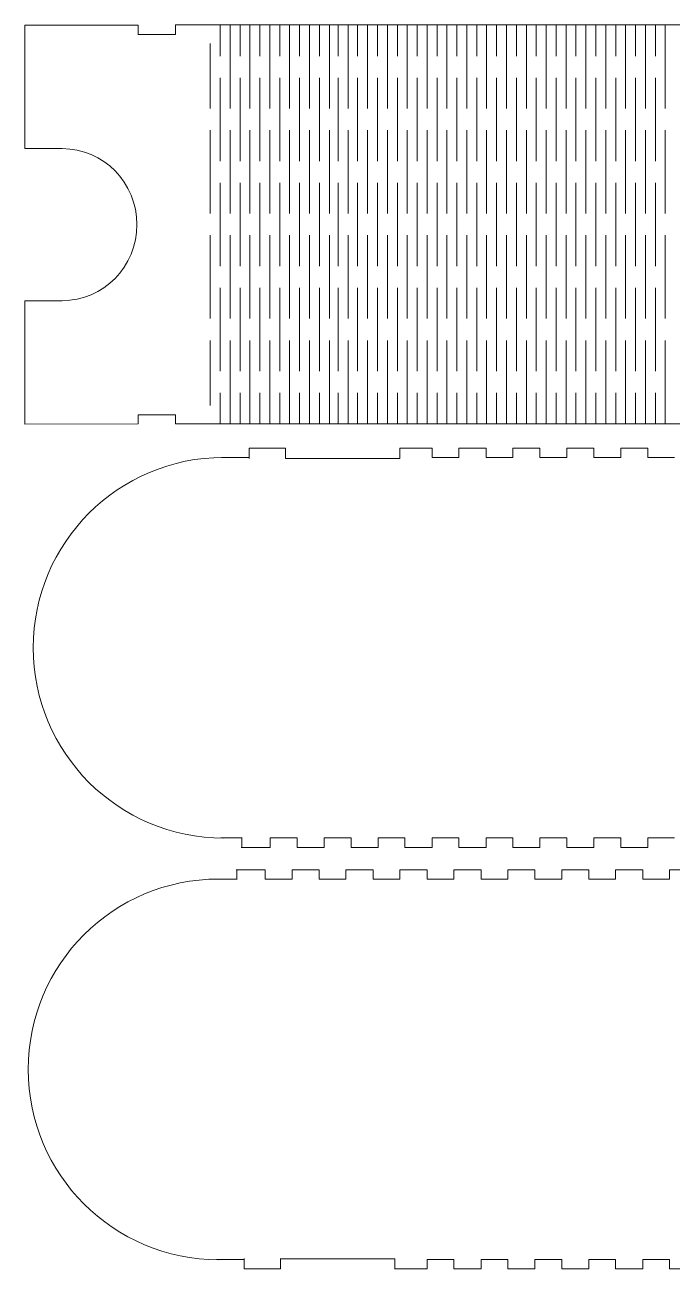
# Model space of a CAD drawing. Header units: millimetres. Extents: x -342 to 302, y -140 to 235.
# Drawn here: x -341.9 to -158.1, y -118.6 to 235 of the extents above; entities that cross this region are included whole.
import ezdxf

# ---------------------------------------------------------------- set-up
doc = ezdxf.new("R2010")
doc.units = ezdxf.units.MM
doc.header["$MEASUREMENT"] = 0
doc.layers.add('layer 1', color=7, linetype='Continuous')

msp = doc.modelspace()

# ---------------------------------------------------------------- linework, layer by layer
at = {"layer": 'layer 1', "color": 250, "lineweight": 9}
for points, knots in [([(-299.1552, 121.6072), (-299.1552, 122.8933), (-299.1552, 124.1796), (-299.1552, 124.1796), (-299.1552, 124.1796), (-299.1552, 124.1796), (-309.7619, 124.1796), (-309.7619, 124.1796), (-309.7619, 124.1796), (-309.7619, 124.1796), (-309.7619, 121.6233), (-309.7619, 121.6233), (-309.7619, 121.6233), (-309.7619, 121.6233), (-341.9183, 121.5445), (-341.9183, 121.5445), (-341.9183, 121.5445), (-341.9183, 121.5445), (-341.9183, 156.5958), (-341.9183, 156.5958), (-341.9183, 156.5958), (-341.9183, 156.5958), (-331.3115, 156.5958), (-331.3115, 156.5958), (-331.3115, 156.5958), (-319.5952, 156.5958), (-310.0981, 166.2707), (-310.0981, 178.2066), (-310.0981, 178.2066), (-310.0981, 190.1423), (-319.5952, 199.8173), (-331.3115, 199.8173), (-331.3115, 199.8173), (-331.3115, 199.8173), (-341.9183, 199.8173), (-341.9183, 199.8173), (-341.9183, 199.8173), (-341.9183, 199.8173), (-341.9183, 234.9231), (-341.9183, 234.9231), (-341.9183, 234.9231), (-341.9183, 234.9231), (-309.7222, 234.9445), (-309.7222, 234.9445), (-309.7222, 234.9445), (-309.7222, 234.9445), (-309.7619, 232.2334), (-309.7619, 232.2334), (-309.7619, 232.2334), (-309.7619, 232.2334), (-299.1552, 232.2334), (-299.1552, 232.2334), (-299.1552, 232.2334), (-299.1552, 232.2334), (-299.1552, 234.9803), (-299.1552, 234.9803)], [0, 0, 0, 0, 0.06666667, 0.06666667, 0.06666667, 0.06666667, 0.13333333, 0.13333333, 0.13333333, 0.13333333, 0.2, 0.2, 0.2, 0.2, 0.26666667, 0.26666667, 0.26666667, 0.26666667, 0.33333333, 0.33333333, 0.33333333, 0.33333333, 0.4, 0.4, 0.4, 0.4, 0.46666667, 0.46666667, 0.46666667, 0.46666667, 0.53333333, 0.53333333, 0.53333333, 0.53333333, 0.6, 0.6, 0.6, 0.6, 0.66666667, 0.66666667, 0.66666667, 0.66666667, 0.73333333, 0.73333333, 0.73333333, 0.73333333, 0.8, 0.8, 0.8, 0.8, 0.86666667, 0.86666667, 0.86666667, 0.86666667, 1, 1, 1, 1]), ([(-278.2245, 111.7369), (-278.2245, 111.7369), (-278.2245, 114.6396), (-278.2245, 114.6396), (-278.2245, 114.6396), (-278.2245, 114.6396), (-267.861, 114.6396), (-267.861, 114.6396)], [0, 0, 0, 0, 0.33333333, 0.33333333, 0.33333333, 0.33333333, 1, 1, 1, 1]), ([(-279.6496, -115.6366), (-279.6496, -115.6366), (-279.6496, -118.5392), (-279.6496, -118.5392), (-279.6496, -118.5392), (-279.6496, -118.5392), (-269.2861, -118.5392), (-269.2861, -118.5392)], [0, 0, 0, 0, 0.33333333, 0.33333333, 0.33333333, 0.33333333, 1, 1, 1, 1])]:
    msp.add_open_spline(points, degree=3, knots=knots, dxfattribs=at)
at = {"layer": 'layer 1', "lineweight": 9}
for points in [[(-118.3406, 234.9803), (-118.3406, 234.9803), (-299.1552, 234.9803), (-299.1552, 234.9803)], [(-299.1552, 121.6072), (-299.1552, 121.6072), (-118.5898, 121.6072), (-118.5898, 121.6072)], [(-235.3834, 111.7907), (-235.3834, 111.7907), (-235.3834, 114.7279), (-235.3834, 114.7279)], [(-235.3834, 114.6888), (-235.3834, 114.6888), (-226.2536, 114.6888), (-226.2536, 114.6888)], [(-226.2536, 114.6888), (-226.2536, 114.6888), (-226.2536, 111.9888), (-226.2536, 111.9888)], [(-218.6489, 114.6888), (-218.6489, 114.6888), (-210.9343, 114.6888), (-210.9343, 114.6888)], [(-218.6489, 111.9888), (-218.6489, 111.9888), (-218.6489, 114.6888), (-218.6489, 114.6888)], [(-210.9343, 114.6888), (-210.9343, 114.6888), (-210.9343, 111.9888), (-210.9343, 111.9888)], [(-203.3298, 114.6888), (-203.3298, 114.6888), (-195.6152, 114.6888), (-195.6152, 114.6888)], [(-203.3298, 111.9888), (-203.3298, 111.9888), (-203.3298, 114.6888), (-203.3298, 114.6888)], [(-195.6152, 114.6888), (-195.6152, 114.6888), (-195.6152, 111.9888), (-195.6152, 111.9888)], [(-188.0105, 114.6888), (-188.0105, 114.6888), (-180.2961, 114.6888), (-180.2961, 114.6888)], [(-188.0105, 111.9888), (-188.0105, 111.9888), (-188.0105, 114.6888), (-188.0105, 114.6888)], [(-180.2961, 114.6888), (-180.2961, 114.6888), (-180.2961, 111.9888), (-180.2961, 111.9888)], [(-172.6914, 114.6888), (-172.6914, 114.6888), (-164.9768, 114.6888), (-164.9768, 114.6888)], [(-172.6914, 111.9888), (-172.6914, 111.9888), (-172.6914, 114.6888), (-172.6914, 114.6888)], [(-164.9768, 114.6888), (-164.9768, 114.6888), (-164.9768, 111.9888), (-164.9768, 111.9888)], [(-286.1029, 112.0048), (-286.1029, 112.0048), (-278.2211, 112.0048), (-278.2211, 112.0048)], [(-226.2536, 111.9888), (-226.2536, 111.9888), (-218.6489, 111.9888), (-218.6489, 111.9888)], [(-210.9343, 111.9888), (-210.9343, 111.9888), (-203.3298, 111.9888), (-203.3298, 111.9888)], [(-195.6152, 111.9888), (-195.6152, 111.9888), (-188.0105, 111.9888), (-188.0105, 111.9888)], [(-180.2961, 111.9888), (-180.2961, 111.9888), (-172.6914, 111.9888), (-172.6914, 111.9888)], [(-164.9768, 111.9888), (-164.9768, 111.9888), (-157.3723, 111.9888), (-157.3723, 111.9888)], [(-280.1764, 3.934), (-280.1764, 3.934), (-286.2664, 3.934), (-286.2664, 3.934)], [(-280.3111, 3.934), (-280.3111, 3.934), (-280.3111, 1.234), (-280.3111, 1.234)], [(-264.6064, 3.934), (-264.6064, 3.934), (-272.2111, 3.934), (-272.2111, 3.934)], [(-272.2111, 3.934), (-272.2111, 3.934), (-272.2111, 1.234), (-272.2111, 1.234)], [(-264.6064, 1.234), (-264.6064, 1.234), (-264.6064, 3.934), (-264.6064, 3.934)], [(-249.287, 3.934), (-249.287, 3.934), (-256.8918, 3.934), (-256.8918, 3.934)], [(-256.8918, 3.934), (-256.8918, 3.934), (-256.8918, 1.234), (-256.8918, 1.234)], [(-249.287, 1.234), (-249.287, 1.234), (-249.287, 3.934), (-249.287, 3.934)], [(-233.968, 3.934), (-233.968, 3.934), (-241.5727, 3.934), (-241.5727, 3.934)], [(-241.5727, 3.934), (-241.5727, 3.934), (-241.5727, 1.234), (-241.5727, 1.234)], [(-233.968, 1.234), (-233.968, 1.234), (-233.968, 3.934), (-233.968, 3.934)], [(-218.6489, 3.934), (-218.6489, 3.934), (-226.2536, 3.934), (-226.2536, 3.934)], [(-226.2536, 3.934), (-226.2536, 3.934), (-226.2536, 1.234), (-226.2536, 1.234)], [(-218.6489, 1.234), (-218.6489, 1.234), (-218.6489, 3.934), (-218.6489, 3.934)], [(-203.3298, 3.934), (-203.3298, 3.934), (-210.9343, 3.934), (-210.9343, 3.934)], [(-210.9343, 3.934), (-210.9343, 3.934), (-210.9343, 1.234), (-210.9343, 1.234)], [(-203.3298, 1.234), (-203.3298, 1.234), (-203.3298, 3.934), (-203.3298, 3.934)], [(-188.0105, 3.934), (-188.0105, 3.934), (-195.6152, 3.934), (-195.6152, 3.934)], [(-195.6152, 3.934), (-195.6152, 3.934), (-195.6152, 1.234), (-195.6152, 1.234)], [(-188.0105, 1.234), (-188.0105, 1.234), (-188.0105, 3.934), (-188.0105, 3.934)], [(-172.6914, 3.934), (-172.6914, 3.934), (-180.2961, 3.934), (-180.2961, 3.934)], [(-180.2961, 3.934), (-180.2961, 3.934), (-180.2961, 1.234), (-180.2961, 1.234)], [(-172.6914, 1.234), (-172.6914, 1.234), (-172.6914, 3.934), (-172.6914, 3.934)], [(-157.3723, 3.934), (-157.3723, 3.934), (-164.9768, 3.934), (-164.9768, 3.934)], [(-164.9768, 3.934), (-164.9768, 3.934), (-164.9768, 1.234), (-164.9768, 1.234)], [(-272.2111, 1.234), (-272.2111, 1.234), (-280.4908, 1.234), (-280.4908, 1.234)], [(-256.8918, 1.234), (-256.8918, 1.234), (-264.6064, 1.234), (-264.6064, 1.234)], [(-241.5727, 1.234), (-241.5727, 1.234), (-249.287, 1.234), (-249.287, 1.234)], [(-226.2536, 1.234), (-226.2536, 1.234), (-233.968, 1.234), (-233.968, 1.234)], [(-210.9343, 1.234), (-210.9343, 1.234), (-218.6489, 1.234), (-218.6489, 1.234)], [(-195.6152, 1.234), (-195.6152, 1.234), (-203.3298, 1.234), (-203.3298, 1.234)], [(-180.2961, 1.234), (-180.2961, 1.234), (-188.0105, 1.234), (-188.0105, 1.234)], [(-164.9768, 1.234), (-164.9768, 1.234), (-172.6914, 1.234), (-172.6914, 1.234)], [(-273.6363, -5.1336), (-273.6363, -5.1336), (-281.9159, -5.1336), (-281.9159, -5.1336)], [(-281.7363, -7.8336), (-281.7363, -7.8336), (-281.7363, -5.1336), (-281.7363, -5.1336)], [(-273.6363, -7.8336), (-273.6363, -7.8336), (-273.6363, -5.1336), (-273.6363, -5.1336)], [(-266.0315, -5.1336), (-266.0315, -5.1336), (-266.0315, -7.8336), (-266.0315, -7.8336)], [(-258.3169, -5.1336), (-258.3169, -5.1336), (-266.0315, -5.1336), (-266.0315, -5.1336)], [(-258.3169, -7.8336), (-258.3169, -7.8336), (-258.3169, -5.1336), (-258.3169, -5.1336)], [(-250.7121, -5.1336), (-250.7121, -5.1336), (-250.7121, -7.8336), (-250.7121, -7.8336)], [(-242.9978, -5.1336), (-242.9978, -5.1336), (-250.7121, -5.1336), (-250.7121, -5.1336)], [(-242.9978, -7.8336), (-242.9978, -7.8336), (-242.9978, -5.1336), (-242.9978, -5.1336)], [(-235.3931, -5.1336), (-235.3931, -5.1336), (-235.3931, -7.8336), (-235.3931, -7.8336)], [(-227.6787, -5.1336), (-227.6787, -5.1336), (-235.3931, -5.1336), (-235.3931, -5.1336)], [(-227.6787, -7.8336), (-227.6787, -7.8336), (-227.6787, -5.1336), (-227.6787, -5.1336)], [(-220.074, -5.1336), (-220.074, -5.1336), (-220.074, -7.8336), (-220.074, -7.8336)], [(-212.3594, -5.1336), (-212.3594, -5.1336), (-220.074, -5.1336), (-220.074, -5.1336)], [(-212.3594, -7.8336), (-212.3594, -7.8336), (-212.3594, -5.1336), (-212.3594, -5.1336)], [(-204.7549, -5.1336), (-204.7549, -5.1336), (-204.7549, -7.8336), (-204.7549, -7.8336)], [(-197.0403, -5.1336), (-197.0403, -5.1336), (-204.7549, -5.1336), (-204.7549, -5.1336)], [(-197.0403, -7.8336), (-197.0403, -7.8336), (-197.0403, -5.1336), (-197.0403, -5.1336)], [(-189.4356, -5.1336), (-189.4356, -5.1336), (-189.4356, -7.8336), (-189.4356, -7.8336)], [(-181.7212, -5.1336), (-181.7212, -5.1336), (-189.4356, -5.1336), (-189.4356, -5.1336)], [(-181.7212, -7.8336), (-181.7212, -7.8336), (-181.7212, -5.1336), (-181.7212, -5.1336)], [(-174.1165, -5.1336), (-174.1165, -5.1336), (-174.1165, -7.8336), (-174.1165, -7.8336)], [(-166.4019, -5.1336), (-166.4019, -5.1336), (-174.1165, -5.1336), (-174.1165, -5.1336)], [(-166.4019, -7.8336), (-166.4019, -7.8336), (-166.4019, -5.1336), (-166.4019, -5.1336)], [(-158.7974, -5.1336), (-158.7974, -5.1336), (-158.7974, -7.8336), (-158.7974, -7.8336)], [(-151.0828, -5.1336), (-151.0828, -5.1336), (-158.7974, -5.1336), (-158.7974, -5.1336)], [(-281.6015, -7.8336), (-281.6015, -7.8336), (-287.6916, -7.8336), (-287.6916, -7.8336)], [(-266.0315, -7.8336), (-266.0315, -7.8336), (-273.6363, -7.8336), (-273.6363, -7.8336)], [(-250.7121, -7.8336), (-250.7121, -7.8336), (-258.3169, -7.8336), (-258.3169, -7.8336)], [(-235.3931, -7.8336), (-235.3931, -7.8336), (-242.9978, -7.8336), (-242.9978, -7.8336)], [(-220.074, -7.8336), (-220.074, -7.8336), (-227.6787, -7.8336), (-227.6787, -7.8336)], [(-204.7549, -7.8336), (-204.7549, -7.8336), (-212.3594, -7.8336), (-212.3594, -7.8336)], [(-189.4356, -7.8336), (-189.4356, -7.8336), (-197.0403, -7.8336), (-197.0403, -7.8336)], [(-174.1165, -7.8336), (-174.1165, -7.8336), (-181.7212, -7.8336), (-181.7212, -7.8336)], [(-158.7974, -7.8336), (-158.7974, -7.8336), (-166.4019, -7.8336), (-166.4019, -7.8336)], [(-287.528, -115.9045), (-287.528, -115.9045), (-279.6462, -115.9045), (-279.6462, -115.9045)], [(-236.8085, -115.6904), (-236.8085, -115.6904), (-236.8085, -118.6275), (-236.8085, -118.6275)], [(-227.6787, -118.5885), (-227.6787, -118.5885), (-227.6787, -115.8885), (-227.6787, -115.8885)], [(-227.6787, -115.8885), (-227.6787, -115.8885), (-220.074, -115.8885), (-220.074, -115.8885)], [(-220.074, -115.8885), (-220.074, -115.8885), (-220.074, -118.5885), (-220.074, -118.5885)], [(-212.3594, -118.5885), (-212.3594, -118.5885), (-212.3594, -115.8885), (-212.3594, -115.8885)], [(-212.3594, -115.8885), (-212.3594, -115.8885), (-204.7549, -115.8885), (-204.7549, -115.8885)], [(-204.7549, -115.8885), (-204.7549, -115.8885), (-204.7549, -118.5885), (-204.7549, -118.5885)], [(-197.0403, -118.5885), (-197.0403, -118.5885), (-197.0403, -115.8885), (-197.0403, -115.8885)], [(-197.0403, -115.8885), (-197.0403, -115.8885), (-189.4356, -115.8885), (-189.4356, -115.8885)], [(-189.4356, -115.8885), (-189.4356, -115.8885), (-189.4356, -118.5885), (-189.4356, -118.5885)], [(-181.7212, -118.5885), (-181.7212, -118.5885), (-181.7212, -115.8885), (-181.7212, -115.8885)], [(-181.7212, -115.8885), (-181.7212, -115.8885), (-174.1165, -115.8885), (-174.1165, -115.8885)], [(-174.1165, -115.8885), (-174.1165, -115.8885), (-174.1165, -118.5885), (-174.1165, -118.5885)], [(-166.4019, -118.5885), (-166.4019, -118.5885), (-166.4019, -115.8885), (-166.4019, -115.8885)], [(-166.4019, -115.8885), (-166.4019, -115.8885), (-158.7974, -115.8885), (-158.7974, -115.8885)], [(-158.7974, -115.8885), (-158.7974, -115.8885), (-158.7974, -118.5885), (-158.7974, -118.5885)], [(-236.8085, -118.5885), (-236.8085, -118.5885), (-227.6787, -118.5885), (-227.6787, -118.5885)], [(-220.074, -118.5885), (-220.074, -118.5885), (-212.3594, -118.5885), (-212.3594, -118.5885)], [(-204.7549, -118.5885), (-204.7549, -118.5885), (-197.0403, -118.5885), (-197.0403, -118.5885)], [(-189.4356, -118.5885), (-189.4356, -118.5885), (-181.7212, -118.5885), (-181.7212, -118.5885)], [(-174.1165, -118.5885), (-174.1165, -118.5885), (-166.4019, -118.5885), (-166.4019, -118.5885)], [(-158.7974, -118.5885), (-158.7974, -118.5885), (-151.0828, -118.5885), (-151.0828, -118.5885)]]:
    msp.add_open_spline(points, degree=3, dxfattribs=at)
at = {"layer": 'layer 1', "color": 250, "lineweight": 9}
for points in [[(-286.4565, 226.1168), (-286.4565, 226.1168), (-286.4565, 234.8645), (-286.4565, 234.8645)], [(-283.6371, 211.1942), (-283.6371, 211.1942), (-283.6371, 234.8645), (-283.6371, 234.8645)], [(-280.8177, 226.1168), (-280.8177, 226.1168), (-280.8177, 234.8645), (-280.8177, 234.8645)], [(-277.9982, 211.1942), (-277.9982, 211.1942), (-277.9982, 234.8645), (-277.9982, 234.8645)], [(-275.1788, 226.1168), (-275.1788, 226.1168), (-275.1788, 234.8645), (-275.1788, 234.8645)], [(-272.3594, 211.1942), (-272.3594, 211.1942), (-272.3594, 234.8645), (-272.3594, 234.8645)], [(-269.5417, 226.1168), (-269.5417, 226.1168), (-269.5417, 234.8645), (-269.5417, 234.8645)], [(-266.7223, 211.1942), (-266.7223, 211.1942), (-266.7223, 234.8645), (-266.7223, 234.8645)], [(-263.9029, 226.1168), (-263.9029, 226.1168), (-263.9029, 234.8645), (-263.9029, 234.8645)], [(-261.0835, 211.1942), (-261.0835, 211.1942), (-261.0835, 234.8645), (-261.0835, 234.8645)], [(-258.2641, 226.1168), (-258.2641, 226.1168), (-258.2641, 234.8645), (-258.2641, 234.8645)], [(-255.4447, 211.1942), (-255.4447, 211.1942), (-255.4447, 234.8645), (-255.4447, 234.8645)], [(-252.9229, 226.1168), (-252.9229, 226.1168), (-252.9229, 234.8645), (-252.9229, 234.8645)], [(-250.1035, 211.1942), (-250.1035, 211.1942), (-250.1035, 234.8645), (-250.1035, 234.8645)], [(-247.4053, 226.1168), (-247.4053, 226.1168), (-247.4053, 234.8645), (-247.4053, 234.8645)], [(-244.5876, 211.1942), (-244.5876, 211.1942), (-244.5876, 234.8645), (-244.5876, 234.8645)], [(-241.7682, 226.1168), (-241.7682, 226.1168), (-241.7682, 234.8645), (-241.7682, 234.8645)], [(-238.9488, 211.1942), (-238.9488, 211.1942), (-238.9488, 234.8645), (-238.9488, 234.8645)], [(-236.1294, 226.1168), (-236.1294, 226.1168), (-236.1294, 234.8645), (-236.1294, 234.8645)], [(-233.31, 211.1942), (-233.31, 211.1942), (-233.31, 234.8645), (-233.31, 234.8645)], [(-230.4906, 226.1168), (-230.4906, 226.1168), (-230.4906, 234.8645), (-230.4906, 234.8645)], [(-227.6729, 211.1942), (-227.6729, 211.1942), (-227.6729, 234.8645), (-227.6729, 234.8645)], [(-224.8535, 226.1168), (-224.8535, 226.1168), (-224.8535, 234.8645), (-224.8535, 234.8645)], [(-222.0341, 211.1942), (-222.0341, 211.1942), (-222.0341, 234.8645), (-222.0341, 234.8645)], [(-219.2147, 226.1168), (-219.2147, 226.1168), (-219.2147, 234.8645), (-219.2147, 234.8645)], [(-216.3953, 211.1942), (-216.3953, 211.1942), (-216.3953, 234.8645), (-216.3953, 234.8645)], [(-213.5759, 226.1168), (-213.5759, 226.1168), (-213.5759, 234.8645), (-213.5759, 234.8645)], [(-210.7564, 211.1942), (-210.7564, 211.1942), (-210.7564, 234.8645), (-210.7564, 234.8645)], [(-207.9388, 226.1168), (-207.9388, 226.1168), (-207.9388, 234.8645), (-207.9388, 234.8645)], [(-205.1194, 211.1942), (-205.1194, 211.1942), (-205.1194, 234.8645), (-205.1194, 234.8645)], [(-202.3, 226.1168), (-202.3, 226.1168), (-202.3, 234.8645), (-202.3, 234.8645)], [(-199.4805, 211.1942), (-199.4805, 211.1942), (-199.4805, 234.8645), (-199.4805, 234.8645)], [(-196.6611, 226.1168), (-196.6611, 226.1168), (-196.6611, 234.8645), (-196.6611, 234.8645)], [(-193.8417, 211.1942), (-193.8417, 211.1942), (-193.8417, 234.8645), (-193.8417, 234.8645)], [(-191.0241, 226.1168), (-191.0241, 226.1168), (-191.0241, 234.8645), (-191.0241, 234.8645)], [(-188.2046, 211.1942), (-188.2046, 211.1942), (-188.2046, 234.8645), (-188.2046, 234.8645)], [(-185.3852, 226.1168), (-185.3852, 226.1168), (-185.3852, 234.8645), (-185.3852, 234.8645)], [(-182.5658, 211.1942), (-182.5658, 211.1942), (-182.5658, 234.8645), (-182.5658, 234.8645)], [(-179.7464, 226.1168), (-179.7464, 226.1168), (-179.7464, 234.8645), (-179.7464, 234.8645)], [(-176.927, 211.1942), (-176.927, 211.1942), (-176.927, 234.8645), (-176.927, 234.8645)], [(-174.1093, 226.1168), (-174.1093, 226.1168), (-174.1093, 234.8645), (-174.1093, 234.8645)], [(-171.2899, 211.1942), (-171.2899, 211.1942), (-171.2899, 234.8645), (-171.2899, 234.8645)], [(-168.4705, 226.1168), (-168.4705, 226.1168), (-168.4705, 234.8645), (-168.4705, 234.8645)], [(-165.6511, 211.1942), (-165.6511, 211.1942), (-165.6511, 234.8645), (-165.6511, 234.8645)], [(-162.8317, 226.1168), (-162.8317, 226.1168), (-162.8317, 234.8645), (-162.8317, 234.8645)], [(-160.0123, 211.1942), (-160.0123, 211.1942), (-160.0123, 234.8645), (-160.0123, 234.8645)], [(-289.2741, 211.1942), (-289.2741, 211.1942), (-289.2741, 229.7188), (-289.2741, 229.7188)], [(-286.4565, 196.2717), (-286.4565, 196.2717), (-286.4565, 219.942), (-286.4565, 219.942)], [(-280.8177, 196.2717), (-280.8177, 196.2717), (-280.8177, 219.942), (-280.8177, 219.942)], [(-275.1788, 196.2717), (-275.1788, 196.2717), (-275.1788, 219.942), (-275.1788, 219.942)], [(-269.5417, 196.2717), (-269.5417, 196.2717), (-269.5417, 219.942), (-269.5417, 219.942)], [(-263.9029, 196.2717), (-263.9029, 196.2717), (-263.9029, 219.942), (-263.9029, 219.942)], [(-258.2641, 196.2717), (-258.2641, 196.2717), (-258.2641, 219.942), (-258.2641, 219.942)], [(-252.9229, 196.2717), (-252.9229, 196.2717), (-252.9229, 219.942), (-252.9229, 219.942)], [(-247.4053, 196.2717), (-247.4053, 196.2717), (-247.4053, 219.942), (-247.4053, 219.942)], [(-241.7682, 196.2717), (-241.7682, 196.2717), (-241.7682, 219.942), (-241.7682, 219.942)], [(-236.1294, 196.2717), (-236.1294, 196.2717), (-236.1294, 219.942), (-236.1294, 219.942)], [(-230.4906, 196.2717), (-230.4906, 196.2717), (-230.4906, 219.942), (-230.4906, 219.942)], [(-224.8535, 196.2717), (-224.8535, 196.2717), (-224.8535, 219.942), (-224.8535, 219.942)], [(-219.2147, 196.2717), (-219.2147, 196.2717), (-219.2147, 219.942), (-219.2147, 219.942)], [(-213.5759, 196.2717), (-213.5759, 196.2717), (-213.5759, 219.942), (-213.5759, 219.942)], [(-207.9388, 196.2717), (-207.9388, 196.2717), (-207.9388, 219.942), (-207.9388, 219.942)], [(-202.3, 196.2717), (-202.3, 196.2717), (-202.3, 219.942), (-202.3, 219.942)], [(-196.6611, 196.2717), (-196.6611, 196.2717), (-196.6611, 219.942), (-196.6611, 219.942)], [(-191.0241, 196.2717), (-191.0241, 196.2717), (-191.0241, 219.942), (-191.0241, 219.942)], [(-185.3852, 196.2717), (-185.3852, 196.2717), (-185.3852, 219.942), (-185.3852, 219.942)], [(-179.7464, 196.2717), (-179.7464, 196.2717), (-179.7464, 219.942), (-179.7464, 219.942)], [(-174.1093, 196.2717), (-174.1093, 196.2717), (-174.1093, 219.942), (-174.1093, 219.942)], [(-168.4705, 196.2717), (-168.4705, 196.2717), (-168.4705, 219.942), (-168.4705, 219.942)], [(-162.8317, 196.2717), (-162.8317, 196.2717), (-162.8317, 219.942), (-162.8317, 219.942)], [(-289.2741, 181.3491), (-289.2741, 181.3491), (-289.2741, 205.0194), (-289.2741, 205.0194)], [(-283.6371, 181.3491), (-283.6371, 181.3491), (-283.6371, 205.0194), (-283.6371, 205.0194)], [(-277.9982, 181.3491), (-277.9982, 181.3491), (-277.9982, 205.0194), (-277.9982, 205.0194)], [(-272.3594, 181.3491), (-272.3594, 181.3491), (-272.3594, 205.0194), (-272.3594, 205.0194)], [(-266.7223, 181.3491), (-266.7223, 181.3491), (-266.7223, 205.0194), (-266.7223, 205.0194)], [(-261.0835, 181.3491), (-261.0835, 181.3491), (-261.0835, 205.0194), (-261.0835, 205.0194)], [(-255.4447, 181.3491), (-255.4447, 181.3491), (-255.4447, 205.0194), (-255.4447, 205.0194)], [(-250.1035, 181.3491), (-250.1035, 181.3491), (-250.1035, 205.0194), (-250.1035, 205.0194)], [(-244.5876, 181.3491), (-244.5876, 181.3491), (-244.5876, 205.0194), (-244.5876, 205.0194)], [(-238.9488, 181.3491), (-238.9488, 181.3491), (-238.9488, 205.0194), (-238.9488, 205.0194)], [(-233.31, 181.3491), (-233.31, 181.3491), (-233.31, 205.0194), (-233.31, 205.0194)], [(-227.6729, 181.3491), (-227.6729, 181.3491), (-227.6729, 205.0194), (-227.6729, 205.0194)], [(-222.0341, 181.3491), (-222.0341, 181.3491), (-222.0341, 205.0194), (-222.0341, 205.0194)], [(-216.3953, 181.3491), (-216.3953, 181.3491), (-216.3953, 205.0194), (-216.3953, 205.0194)], [(-210.7564, 181.3491), (-210.7564, 181.3491), (-210.7564, 205.0194), (-210.7564, 205.0194)], [(-205.1194, 181.3491), (-205.1194, 181.3491), (-205.1194, 205.0194), (-205.1194, 205.0194)], [(-199.4805, 181.3491), (-199.4805, 181.3491), (-199.4805, 205.0194), (-199.4805, 205.0194)], [(-193.8417, 181.3491), (-193.8417, 181.3491), (-193.8417, 205.0194), (-193.8417, 205.0194)], [(-188.2046, 181.3491), (-188.2046, 181.3491), (-188.2046, 205.0194), (-188.2046, 205.0194)], [(-182.5658, 181.3491), (-182.5658, 181.3491), (-182.5658, 205.0194), (-182.5658, 205.0194)], [(-176.927, 181.3491), (-176.927, 181.3491), (-176.927, 205.0194), (-176.927, 205.0194)], [(-171.2899, 181.3491), (-171.2899, 181.3491), (-171.2899, 205.0194), (-171.2899, 205.0194)], [(-165.6511, 181.3491), (-165.6511, 181.3491), (-165.6511, 205.0194), (-165.6511, 205.0194)], [(-160.0123, 181.3491), (-160.0123, 181.3491), (-160.0123, 205.0194), (-160.0123, 205.0194)], [(-286.4565, 166.4266), (-286.4565, 166.4266), (-286.4565, 190.0968), (-286.4565, 190.0968)], [(-280.8177, 166.4266), (-280.8177, 166.4266), (-280.8177, 190.0968), (-280.8177, 190.0968)], [(-275.1788, 166.4266), (-275.1788, 166.4266), (-275.1788, 190.0968), (-275.1788, 190.0968)], [(-269.5417, 166.4266), (-269.5417, 166.4266), (-269.5417, 190.0968), (-269.5417, 190.0968)], [(-263.9029, 166.4266), (-263.9029, 166.4266), (-263.9029, 190.0968), (-263.9029, 190.0968)], [(-258.2641, 166.4266), (-258.2641, 166.4266), (-258.2641, 190.0968), (-258.2641, 190.0968)], [(-252.9229, 166.4266), (-252.9229, 166.4266), (-252.9229, 190.0968), (-252.9229, 190.0968)], [(-247.4053, 166.4266), (-247.4053, 166.4266), (-247.4053, 190.0968), (-247.4053, 190.0968)], [(-241.7682, 166.4266), (-241.7682, 166.4266), (-241.7682, 190.0968), (-241.7682, 190.0968)], [(-236.1294, 166.4266), (-236.1294, 166.4266), (-236.1294, 190.0968), (-236.1294, 190.0968)], [(-230.4906, 166.4266), (-230.4906, 166.4266), (-230.4906, 190.0968), (-230.4906, 190.0968)], [(-224.8535, 166.4266), (-224.8535, 166.4266), (-224.8535, 190.0968), (-224.8535, 190.0968)], [(-219.2147, 166.4266), (-219.2147, 166.4266), (-219.2147, 190.0968), (-219.2147, 190.0968)], [(-213.5759, 166.4266), (-213.5759, 166.4266), (-213.5759, 190.0968), (-213.5759, 190.0968)], [(-207.9388, 166.4266), (-207.9388, 166.4266), (-207.9388, 190.0968), (-207.9388, 190.0968)], [(-202.3, 166.4266), (-202.3, 166.4266), (-202.3, 190.0968), (-202.3, 190.0968)], [(-196.6611, 166.4266), (-196.6611, 166.4266), (-196.6611, 190.0968), (-196.6611, 190.0968)], [(-191.0241, 166.4266), (-191.0241, 166.4266), (-191.0241, 190.0968), (-191.0241, 190.0968)], [(-185.3852, 166.4266), (-185.3852, 166.4266), (-185.3852, 190.0968), (-185.3852, 190.0968)], [(-179.7464, 166.4266), (-179.7464, 166.4266), (-179.7464, 190.0968), (-179.7464, 190.0968)], [(-174.1093, 166.4266), (-174.1093, 166.4266), (-174.1093, 190.0968), (-174.1093, 190.0968)], [(-168.4705, 166.4266), (-168.4705, 166.4266), (-168.4705, 190.0968), (-168.4705, 190.0968)], [(-162.8317, 166.4266), (-162.8317, 166.4266), (-162.8317, 190.0968), (-162.8317, 190.0968)], [(-289.2741, 151.504), (-289.2741, 151.504), (-289.2741, 175.1743), (-289.2741, 175.1743)], [(-283.6371, 151.504), (-283.6371, 151.504), (-283.6371, 175.1743), (-283.6371, 175.1743)], [(-277.9982, 151.504), (-277.9982, 151.504), (-277.9982, 175.1743), (-277.9982, 175.1743)], [(-272.3594, 151.504), (-272.3594, 151.504), (-272.3594, 175.1743), (-272.3594, 175.1743)], [(-266.7223, 151.504), (-266.7223, 151.504), (-266.7223, 175.1743), (-266.7223, 175.1743)], [(-261.0835, 151.504), (-261.0835, 151.504), (-261.0835, 175.1743), (-261.0835, 175.1743)], [(-255.4447, 151.504), (-255.4447, 151.504), (-255.4447, 175.1743), (-255.4447, 175.1743)], [(-250.1035, 151.504), (-250.1035, 151.504), (-250.1035, 175.1743), (-250.1035, 175.1743)], [(-244.5876, 151.504), (-244.5876, 151.504), (-244.5876, 175.1743), (-244.5876, 175.1743)], [(-238.9488, 151.504), (-238.9488, 151.504), (-238.9488, 175.1743), (-238.9488, 175.1743)], [(-233.31, 151.504), (-233.31, 151.504), (-233.31, 175.1743), (-233.31, 175.1743)], [(-227.6729, 151.504), (-227.6729, 151.504), (-227.6729, 175.1743), (-227.6729, 175.1743)], [(-222.0341, 151.504), (-222.0341, 151.504), (-222.0341, 175.1743), (-222.0341, 175.1743)], [(-216.3953, 151.504), (-216.3953, 151.504), (-216.3953, 175.1743), (-216.3953, 175.1743)], [(-210.7564, 151.504), (-210.7564, 151.504), (-210.7564, 175.1743), (-210.7564, 175.1743)], [(-205.1194, 151.504), (-205.1194, 151.504), (-205.1194, 175.1743), (-205.1194, 175.1743)], [(-199.4805, 151.504), (-199.4805, 151.504), (-199.4805, 175.1743), (-199.4805, 175.1743)], [(-193.8417, 151.504), (-193.8417, 151.504), (-193.8417, 175.1743), (-193.8417, 175.1743)], [(-188.2046, 151.504), (-188.2046, 151.504), (-188.2046, 175.1743), (-188.2046, 175.1743)], [(-182.5658, 151.504), (-182.5658, 151.504), (-182.5658, 175.1743), (-182.5658, 175.1743)], [(-176.927, 151.504), (-176.927, 151.504), (-176.927, 175.1743), (-176.927, 175.1743)], [(-171.2899, 151.504), (-171.2899, 151.504), (-171.2899, 175.1743), (-171.2899, 175.1743)], [(-165.6511, 151.504), (-165.6511, 151.504), (-165.6511, 175.1743), (-165.6511, 175.1743)], [(-160.0123, 151.504), (-160.0123, 151.504), (-160.0123, 175.1743), (-160.0123, 175.1743)], [(-286.4565, 136.5815), (-286.4565, 136.5815), (-286.4565, 160.2517), (-286.4565, 160.2517)], [(-280.8177, 136.5815), (-280.8177, 136.5815), (-280.8177, 160.2517), (-280.8177, 160.2517)], [(-275.1788, 136.5815), (-275.1788, 136.5815), (-275.1788, 160.2517), (-275.1788, 160.2517)], [(-269.5417, 136.5815), (-269.5417, 136.5815), (-269.5417, 160.2517), (-269.5417, 160.2517)], [(-263.9029, 136.5815), (-263.9029, 136.5815), (-263.9029, 160.2517), (-263.9029, 160.2517)], [(-258.2641, 136.5815), (-258.2641, 136.5815), (-258.2641, 160.2517), (-258.2641, 160.2517)], [(-252.9229, 136.5815), (-252.9229, 136.5815), (-252.9229, 160.2517), (-252.9229, 160.2517)], [(-247.4053, 136.5815), (-247.4053, 136.5815), (-247.4053, 160.2517), (-247.4053, 160.2517)], [(-241.7682, 136.5815), (-241.7682, 136.5815), (-241.7682, 160.2517), (-241.7682, 160.2517)], [(-236.1294, 136.5815), (-236.1294, 136.5815), (-236.1294, 160.2517), (-236.1294, 160.2517)], [(-230.4906, 136.5815), (-230.4906, 136.5815), (-230.4906, 160.2517), (-230.4906, 160.2517)], [(-224.8535, 136.5815), (-224.8535, 136.5815), (-224.8535, 160.2517), (-224.8535, 160.2517)], [(-219.2147, 136.5815), (-219.2147, 136.5815), (-219.2147, 160.2517), (-219.2147, 160.2517)], [(-213.5759, 136.5815), (-213.5759, 136.5815), (-213.5759, 160.2517), (-213.5759, 160.2517)], [(-207.9388, 136.5815), (-207.9388, 136.5815), (-207.9388, 160.2517), (-207.9388, 160.2517)], [(-202.3, 136.5815), (-202.3, 136.5815), (-202.3, 160.2517), (-202.3, 160.2517)], [(-196.6611, 136.5815), (-196.6611, 136.5815), (-196.6611, 160.2517), (-196.6611, 160.2517)], [(-191.0241, 136.5815), (-191.0241, 136.5815), (-191.0241, 160.2517), (-191.0241, 160.2517)], [(-185.3852, 136.5815), (-185.3852, 136.5815), (-185.3852, 160.2517), (-185.3852, 160.2517)], [(-179.7464, 136.5815), (-179.7464, 136.5815), (-179.7464, 160.2517), (-179.7464, 160.2517)], [(-174.1093, 136.5815), (-174.1093, 136.5815), (-174.1093, 160.2517), (-174.1093, 160.2517)], [(-168.4705, 136.5815), (-168.4705, 136.5815), (-168.4705, 160.2517), (-168.4705, 160.2517)], [(-162.8317, 136.5815), (-162.8317, 136.5815), (-162.8317, 160.2517), (-162.8317, 160.2517)], [(-289.2741, 126.8046), (-289.2741, 126.8046), (-289.2741, 145.3292), (-289.2741, 145.3292)], [(-283.6371, 121.6589), (-283.6371, 121.6589), (-283.6371, 145.3292), (-283.6371, 145.3292)], [(-277.9982, 121.6589), (-277.9982, 121.6589), (-277.9982, 145.3292), (-277.9982, 145.3292)], [(-272.3594, 121.6589), (-272.3594, 121.6589), (-272.3594, 145.3292), (-272.3594, 145.3292)], [(-266.7223, 121.6589), (-266.7223, 121.6589), (-266.7223, 145.3292), (-266.7223, 145.3292)], [(-261.0835, 121.6589), (-261.0835, 121.6589), (-261.0835, 145.3292), (-261.0835, 145.3292)], [(-255.4447, 121.6589), (-255.4447, 121.6589), (-255.4447, 145.3292), (-255.4447, 145.3292)], [(-250.1035, 121.6589), (-250.1035, 121.6589), (-250.1035, 145.3292), (-250.1035, 145.3292)], [(-244.5876, 121.6589), (-244.5876, 121.6589), (-244.5876, 145.3292), (-244.5876, 145.3292)], [(-238.9488, 121.6589), (-238.9488, 121.6589), (-238.9488, 145.3292), (-238.9488, 145.3292)], [(-233.31, 121.6589), (-233.31, 121.6589), (-233.31, 145.3292), (-233.31, 145.3292)], [(-227.6729, 121.6589), (-227.6729, 121.6589), (-227.6729, 145.3292), (-227.6729, 145.3292)], [(-222.0341, 121.6589), (-222.0341, 121.6589), (-222.0341, 145.3292), (-222.0341, 145.3292)], [(-216.3953, 121.6589), (-216.3953, 121.6589), (-216.3953, 145.3292), (-216.3953, 145.3292)], [(-210.7564, 121.6589), (-210.7564, 121.6589), (-210.7564, 145.3292), (-210.7564, 145.3292)], [(-205.1194, 121.6589), (-205.1194, 121.6589), (-205.1194, 145.3292), (-205.1194, 145.3292)], [(-199.4805, 121.6589), (-199.4805, 121.6589), (-199.4805, 145.3292), (-199.4805, 145.3292)], [(-193.8417, 121.6589), (-193.8417, 121.6589), (-193.8417, 145.3292), (-193.8417, 145.3292)], [(-188.2046, 121.6589), (-188.2046, 121.6589), (-188.2046, 145.3292), (-188.2046, 145.3292)], [(-182.5658, 121.6589), (-182.5658, 121.6589), (-182.5658, 145.3292), (-182.5658, 145.3292)], [(-176.927, 121.6589), (-176.927, 121.6589), (-176.927, 145.3292), (-176.927, 145.3292)], [(-171.2899, 121.6589), (-171.2899, 121.6589), (-171.2899, 145.3292), (-171.2899, 145.3292)], [(-165.6511, 121.6589), (-165.6511, 121.6589), (-165.6511, 145.3292), (-165.6511, 145.3292)], [(-160.0123, 121.6589), (-160.0123, 121.6589), (-160.0123, 145.3292), (-160.0123, 145.3292)], [(-286.4565, 121.6589), (-286.4565, 121.6589), (-286.4565, 130.4066), (-286.4565, 130.4066)], [(-280.8177, 121.6589), (-280.8177, 121.6589), (-280.8177, 130.4066), (-280.8177, 130.4066)], [(-275.1788, 121.6589), (-275.1788, 121.6589), (-275.1788, 130.4066), (-275.1788, 130.4066)], [(-269.5417, 121.6589), (-269.5417, 121.6589), (-269.5417, 130.4066), (-269.5417, 130.4066)], [(-263.9029, 121.6589), (-263.9029, 121.6589), (-263.9029, 130.4066), (-263.9029, 130.4066)], [(-258.2641, 121.6589), (-258.2641, 121.6589), (-258.2641, 130.4066), (-258.2641, 130.4066)], [(-252.9229, 121.6589), (-252.9229, 121.6589), (-252.9229, 130.4066), (-252.9229, 130.4066)], [(-247.4053, 121.6589), (-247.4053, 121.6589), (-247.4053, 130.4066), (-247.4053, 130.4066)], [(-241.7682, 121.6589), (-241.7682, 121.6589), (-241.7682, 130.4066), (-241.7682, 130.4066)], [(-236.1294, 121.6589), (-236.1294, 121.6589), (-236.1294, 130.4066), (-236.1294, 130.4066)], [(-230.4906, 121.6589), (-230.4906, 121.6589), (-230.4906, 130.4066), (-230.4906, 130.4066)], [(-224.8535, 121.6589), (-224.8535, 121.6589), (-224.8535, 130.4066), (-224.8535, 130.4066)], [(-219.2147, 121.6589), (-219.2147, 121.6589), (-219.2147, 130.4066), (-219.2147, 130.4066)], [(-213.5759, 121.6589), (-213.5759, 121.6589), (-213.5759, 130.4066), (-213.5759, 130.4066)], [(-207.9388, 121.6589), (-207.9388, 121.6589), (-207.9388, 130.4066), (-207.9388, 130.4066)], [(-202.3, 121.6589), (-202.3, 121.6589), (-202.3, 130.4066), (-202.3, 130.4066)], [(-196.6611, 121.6589), (-196.6611, 121.6589), (-196.6611, 130.4066), (-196.6611, 130.4066)], [(-191.0241, 121.6589), (-191.0241, 121.6589), (-191.0241, 130.4066), (-191.0241, 130.4066)], [(-185.3852, 121.6589), (-185.3852, 121.6589), (-185.3852, 130.4066), (-185.3852, 130.4066)], [(-179.7464, 121.6589), (-179.7464, 121.6589), (-179.7464, 130.4066), (-179.7464, 130.4066)], [(-174.1093, 121.6589), (-174.1093, 121.6589), (-174.1093, 130.4066), (-174.1093, 130.4066)], [(-168.4705, 121.6589), (-168.4705, 121.6589), (-168.4705, 130.4066), (-168.4705, 130.4066)], [(-162.8317, 121.6589), (-162.8317, 121.6589), (-162.8317, 130.4066), (-162.8317, 130.4066)], [(-267.861, 114.6396), (-267.861, 114.6396), (-267.861, 111.7369), (-267.861, 111.7369)], [(-267.861, 111.7907), (-267.861, 111.7907), (-235.3834, 111.7907), (-235.3834, 111.7907)], [(-269.2861, -118.5392), (-269.2861, -118.5392), (-269.2861, -115.6366), (-269.2861, -115.6366)], [(-269.2861, -115.6904), (-269.2861, -115.6904), (-236.8085, -115.6904), (-236.8085, -115.6904)]]:
    msp.add_open_spline(points, degree=3, dxfattribs=at)
at = {"layer": 'layer 1', "color": 250, "lineweight": 20}
for points in [[(-285.4713, 3.8629), (-315.3446, 3.8629), (-339.5618, 28.08), (-339.5618, 57.9534), (-339.5618, 57.9534), (-339.5618, 87.8268), (-315.3446, 112.0438), (-285.4713, 112.0438)], [(-286.8964, -7.7625), (-316.7698, -7.7625), (-340.9869, -31.9796), (-340.9869, -61.853), (-340.9869, -61.853), (-340.9869, -91.7264), (-316.7698, -115.9435), (-286.8964, -115.9435)]]:
    msp.add_open_spline(points, degree=3, knots=[0, 0, 0, 0, 0.33333333, 0.33333333, 0.33333333, 0.33333333, 1, 1, 1, 1], dxfattribs=at)

doc.saveas('drawing.dxf')
